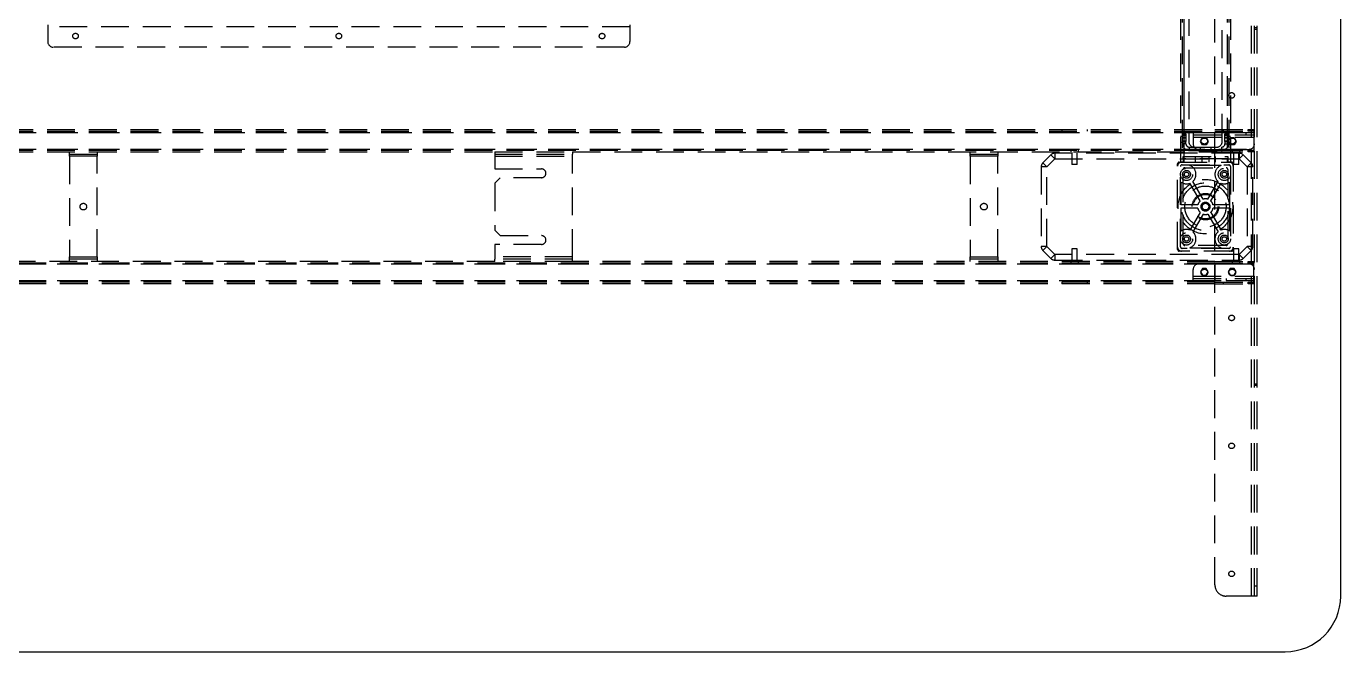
# Model space of a CAD drawing. Header units: millimetres. Extents: x -429 to 16771, y -1239 to 5751.
# Drawn here: x 6094 to 7275, y 15 to 578 of the extents above; entities that cross this region are included whole.
import ezdxf

# ---------------------------------------------------------------- set-up
doc = ezdxf.new("R2010")
doc.units = ezdxf.units.MM
doc.header["$LTSCALE"] = 100
doc.linetypes.add('HIDDEN', pattern=[0.375, 0.25, -0.125])

msp = doc.modelspace()

# ---------------------------------------------------------------- linework, layer by layer
at = {"color": 7, "linetype": 'HIDDEN', "lineweight": -3}
for p, q in [((7132.6, 1243.4), (7132.6, 455.4)), ((7134, 1243.4), (7134, 455.4)), ((7134, 1243.4), (7134, 455.4)), ((7134, 1243.4), (7134, 455.4)), ((7173, 1243.4), (7173, 455.4)), ((7173, 1243.4), (7173, 455.4)), ((7173, 1243.4), (7173, 455.4)), ((7174.4, 1243.4), (7174.4, 455.4)), ((7173, 832.72), (7173, 455.4)), ((7131, 815.4), (7131, 455.4)), ((7131, 815.4), (7131, 455.4)), ((7131, 815.4), (7131, 455.4)), ((7134, 815.4), (7134, 455.4)), ((7176, 815.4), (7176, 455.4)), ((7195, 65.4), (7195, 765.4)), ((7195, 65.4), (7195, 765.4)), ((7197.5, 65.4), (7197.5, 765.4)), ((7200, 65.4), (7200, 765.4)), ((7162, 75.4), (7162, 755.4)), ((7138.5, 593.9), (7138.5, 473.9)), ((7168.5, 473.9), (7168.5, 593.9)), ((6113.5, 578.7), (6113.5, 577.1)), ((6636.5, 578.7), (6636.5, 577.1)), ((6113.5, 577.1), (6113.5, 563.7)), ((6636.5, 577.1), (6113.5, 577.1)), ((6636.5, 577.1), (6113.5, 577.1)), ((6636.5, 577.1), (6636.5, 563.7)), ((7200, 575.98), (7197.5, 575.98)), ((7197.5, 574.83), (7200, 574.83)), ((6631.5, 558.7), (6118.5, 558.7)), ((5588, 484.65), (7162, 484.65)), ((7024.5, 484.65), (7024.5, 483.15)), ((7047.5, 483.15), (7047.5, 484.65)), ((7162, 484.65), (7192, 484.65)), ((7169.5, 484.65), (7169.5, 483.15)), ((7192, 483.15), (7192, 484.65)), ((7192, 484.65), (7197, 484.65)), ((7192.5, 483.15), (7192.5, 484.65)), ((7197, 484.65), (7197, 483.15)), ((5553, 482.15), (7197, 482.15)), ((5553, 482.15), (7197, 482.15)), ((5588, 483.15), (7162, 483.15)), ((5588, 482.15), (7162, 482.15)), ((5588, 482.15), (7162, 482.15)), ((7132.6, 478.4), (7131, 478.4)), ((7131, 473.4), (7132.6, 473.4)), ((7133, 480.9), (7136, 480.9)), ((7133, 479.44), (7133, 480.9)), ((7136, 479.44), (7133, 479.44)), ((7133, 477.37), (7133, 479.44)), ((7133, 479.44), (7136, 479.44)), ((7133, 477.37), (7136, 477.37)), ((7133, 473.83), (7133, 477.37)), ((7136, 477.37), (7133, 477.37)), ((7136, 477.15), (7133, 477.15)), ((7133, 474.65), (7136, 474.65)), ((7136, 473.83), (7133, 473.83)), ((7133, 471.9), (7133, 473.83)), ((7133, 473.83), (7136, 473.83)), ((7136, 480.9), (7136, 479.44)), ((7136, 479.44), (7136, 477.37)), ((7136, 477.37), (7136, 473.83)), ((7136, 471.9), (7136, 473.83)), ((7142.5, 481.9), (7197.5, 481.9)), ((7142.5, 481.9), (7142.5, 477.9)), ((7142.5, 479.9), (7197.5, 479.9)), ((7142.5, 477.9), (7197.5, 477.9)), ((7142.5, 477.9), (7142.5, 471.9)), ((7142.5, 477.9), (7197.5, 477.9)), ((7142.5, 477.9), (7197.5, 477.9)), ((7142.5, 477.9), (7197.5, 477.9)), ((7149.03, 473.9), (7150.77, 476.9)), ((7150.77, 470.9), (7149.03, 473.9)), ((7150.77, 476.9), (7154.23, 476.9)), ((7154.23, 476.9), (7155.96, 473.9)), ((7155.96, 473.9), (7154.23, 470.9)), ((7162, 483.15), (7192, 483.15)), ((7162, 467.15), (7162, 482.15)), ((7171, 480.9), (7174, 480.9)), ((7171, 479.44), (7171, 480.9)), ((7174, 479.44), (7171, 479.44)), ((7171, 477.37), (7171, 479.44)), ((7171, 479.44), (7174, 479.44)), ((7171, 473.83), (7171, 477.37)), ((7171, 477.37), (7174, 477.37)), ((7174, 477.37), (7171, 477.37)), ((7174, 477.15), (7171, 477.15)), ((7171, 474.65), (7174, 474.65)), ((7174, 473.83), (7171, 473.83)), ((7171, 473.83), (7171, 471.9)), ((7171, 473.83), (7174, 473.83)), ((7172, 481.9), (7172, 479.9)), ((7174, 480.9), (7174, 479.44)), ((7174, 479.44), (7174, 477.37)), ((7174, 477.37), (7174, 473.83)), ((7174, 473.83), (7174, 471.9)), ((7174.03, 473.9), (7175.77, 476.9)), ((7175.77, 470.9), (7174.03, 473.9)), ((7176, 478.4), (7174.4, 478.4)), ((7174.4, 473.4), (7176, 473.4)), ((7175.77, 476.9), (7179.23, 476.9)), ((7179.23, 476.9), (7180.96, 473.9)), ((7180.96, 473.9), (7179.23, 470.9)), ((7190, 479.9), (7190, 481.9)), ((7197, 483.15), (7192, 483.15)), ((7197, 483.15), (7197, 482.15)), ((7197, 482.15), (7197, 467.15)), ((5553, 467.15), (7197, 467.15)), ((5553, 467.15), (7197, 467.15)), ((5588, 467.15), (7162, 467.15)), ((5588, 467.15), (7162, 467.15)), ((5588, 466.15), (7162, 466.15)), ((5588, 464.65), (6515, 464.65)), ((6133, 460.65), (6133, 464.65)), ((6133, 462.65), (6158, 462.65)), ((6158, 460.65), (6133, 460.65)), ((6133, 460.65), (6133, 370.15)), ((6158, 460.65), (6133, 460.65)), ((6158, 464.65), (6158, 460.65)), ((6158, 370.15), (6158, 460.65)), ((6515, 464.65), (6515, 462.65)), ((6515, 464.65), (6585, 464.65)), ((6515, 462.65), (6585, 462.65)), ((6515, 462.65), (6515, 460.65)), ((6515, 460.65), (6585, 460.65)), ((6515, 460.65), (6585, 460.65)), ((6515, 460.65), (6515, 449.4)), ((6585, 464.65), (6585, 462.65)), ((6585, 464.65), (7162, 464.65)), ((6585, 460.65), (6585, 462.65)), ((6585, 370.15), (6585, 460.65)), ((6942, 460.65), (6942, 464.65)), ((6942, 462.65), (6967, 462.65)), ((6967, 460.65), (6942, 460.65)), ((6942, 460.65), (6942, 370.15)), ((6967, 460.65), (6942, 460.65)), ((6967, 464.65), (6967, 460.65)), ((6967, 370.15), (6967, 460.65)), ((7014.53, 461.94), (7007.46, 454.87)), ((7014.53, 461.94), (7018.07, 458.4)), ((7183.93, 463.4), (7018.07, 463.4)), ((7018.07, 463.4), (7018.07, 458.4)), ((7032.5, 466.15), (7032.5, 464.65)), ((7033.6, 463.4), (7033.6, 453.4)), ((7038.4, 453.4), (7038.4, 463.4)), ((7039.5, 464.65), (7039.5, 466.15)), ((7136, 471.9), (7133, 471.9)), ((7136, 471.9), (7133, 471.9)), ((7139, 468.9), (7139, 465.9)), ((7139, 468.9), (7168, 468.9)), ((7139, 468.9), (7139, 465.9)), ((7139, 465.9), (7168, 465.9)), ((7147.5, 466.9), (7192.5, 466.9)), ((7148.75, 468.9), (7148.75, 465.9)), ((7154.23, 470.9), (7150.77, 470.9)), ((7158.25, 468.9), (7158.25, 465.9)), ((7162, 466.15), (7192, 466.15)), ((7162, 464.65), (7192, 464.65)), ((7168, 468.9), (7168, 465.9)), ((7168, 468.9), (7168, 465.9)), ((7171, 471.9), (7174, 471.9)), ((7171, 471.9), (7174, 471.9)), ((7179.23, 470.9), (7175.77, 470.9)), ((7177.5, 466.15), (7177.5, 464.65)), ((7178.6, 463.4), (7178.6, 453.4)), ((7183.4, 453.4), (7183.4, 463.4)), ((7183.93, 463.4), (7183.93, 458.4)), ((7187.46, 461.94), (7183.93, 458.4)), ((7184.5, 464.65), (7184.5, 466.15)), ((7194.53, 454.87), (7187.46, 461.94)), ((7192, 464.65), (7192, 466.15)), ((7192, 466.15), (7197, 466.15)), ((7197, 464.65), (7192, 464.65)), ((7197, 467.15), (7197, 466.15)), ((7197, 466.15), (7197, 464.65)), ((6515, 449.4), (6557, 449.4)), ((7006, 451.33), (7006, 379.47)), ((7011, 451.33), (7006, 451.33)), ((7007.46, 454.87), (7011, 451.33)), ((7011, 451.33), (7018.07, 458.4)), ((7011, 379.47), (7011, 451.33)), ((7018.07, 458.4), (7183.93, 458.4)), ((7038.4, 453.4), (7033.6, 453.4)), ((7128.5, 376.9), (7128.5, 453.9)), ((7130, 455.4), (7177, 455.4)), ((7131, 379.4), (7131, 451.4)), ((7132.5, 452.9), (7174.5, 452.9)), ((7133.5, 460.4), (7173.5, 460.4)), ((7133.5, 458.4), (7133.5, 460.4)), ((7133.5, 458.4), (7133.5, 455.4)), ((7173.5, 458.4), (7133.5, 458.4)), ((7133.5, 381.9), (7133.5, 448.9)), ((7135, 450.4), (7172, 450.4)), ((7167.63, 452.4), (7139.37, 452.4)), ((7144.5, 455.4), (7144.5, 460.4)), ((7150.1, 460.4), (7150.1, 455.4)), ((7156.9, 455.4), (7156.9, 460.4)), ((7162.5, 455.4), (7162.5, 460.4)), ((7173.5, 460.4), (7173.5, 458.4)), ((7173.5, 458.4), (7173.5, 455.4)), ((7173.5, 448.9), (7173.5, 381.9)), ((7176, 451.4), (7176, 379.4)), ((7178.5, 453.9), (7178.5, 376.9)), ((7183.4, 453.4), (7178.6, 453.4)), ((7183.93, 458.4), (7191, 451.33)), ((7194.53, 454.87), (7191, 451.33)), ((7196, 451.33), (7191, 451.33)), ((7191, 451.33), (7191, 379.47)), ((7196, 379.47), (7196, 451.33)), ((6520, 441.4), (6515, 436.4)), ((6557, 441.4), (6520, 441.4)), ((7131.5, 437.53), (7131.5, 416.9)), ((7151.34, 422.06), (7142.02, 437.94)), ((7155.66, 422.06), (7164.97, 437.94)), ((7175.5, 416.9), (7175.5, 437.53)), ((6515, 436.4), (6515, 394.4)), ((7148.75, 420.54), (7139.44, 436.43)), ((7158.25, 420.54), (7167.56, 436.43)), ((7146.66, 416.9), (7131.5, 416.9)), ((7146.66, 413.9), (7131.5, 413.9)), ((7131.5, 413.9), (7131.5, 393.28)), ((7153.5, 418.4), (7153.5, 418.94)), ((7175.5, 416.9), (7160.34, 416.9)), ((7175.5, 413.9), (7160.34, 413.9)), ((7175.5, 393.28), (7175.5, 413.9)), ((7148.75, 410.26), (7139.44, 394.38)), ((7151.34, 408.75), (7142.02, 392.86)), ((7155.66, 408.75), (7164.97, 392.86)), ((7158.25, 410.26), (7167.56, 394.38)), ((6515, 394.4), (6520, 389.4)), ((6557, 381.4), (6515, 381.4)), ((6515, 381.4), (6515, 370.15)), ((6520, 389.4), (6557, 389.4)), ((7011, 379.47), (7006, 379.47)), ((7011, 379.47), (7007.46, 375.94)), ((7018.07, 372.4), (7011, 379.47)), ((7174.5, 377.9), (7132.5, 377.9)), ((7172, 380.4), (7135, 380.4)), ((7139.37, 378.4), (7167.63, 378.4)), ((7191, 379.47), (7183.93, 372.4)), ((7196, 379.47), (7191, 379.47)), ((7191, 379.47), (7194.53, 375.94)), ((6515, 366.15), (5588, 366.15)), ((6133, 370.15), (6158, 370.15)), ((6133, 366.15), (6133, 370.15)), ((6133, 370.15), (6158, 370.15)), ((6158, 368.15), (6133, 368.15)), ((6158, 370.15), (6158, 366.15)), ((6515, 370.15), (6515, 368.15)), ((6585, 370.15), (6515, 370.15)), ((6585, 370.15), (6515, 370.15)), ((6515, 366.15), (6515, 368.15)), ((6585, 368.15), (6515, 368.15)), ((6585, 366.15), (6515, 366.15)), ((6585, 368.15), (6585, 370.15)), ((6585, 366.15), (6585, 368.15)), ((7162, 366.15), (6585, 366.15)), ((6942, 370.15), (6967, 370.15)), ((6942, 366.15), (6942, 370.15)), ((6942, 370.15), (6967, 370.15)), ((6967, 368.15), (6942, 368.15)), ((6967, 370.15), (6967, 366.15)), ((7007.46, 375.94), (7014.53, 368.87)), ((7018.07, 372.4), (7014.53, 368.87)), ((7018.07, 372.4), (7018.07, 367.4)), ((7183.93, 372.4), (7018.07, 372.4)), ((7018.07, 367.4), (7183.93, 367.4)), ((7032.5, 366.15), (7032.5, 364.65)), ((7038.4, 377.4), (7033.6, 377.4)), ((7033.6, 377.4), (7033.6, 367.4)), ((7038.4, 367.4), (7038.4, 377.4)), ((7039.5, 364.65), (7039.5, 366.15)), ((7177, 375.4), (7130, 375.4)), ((7162, 366.15), (7192, 366.15)), ((7177.5, 366.15), (7177.5, 364.65)), ((7183.4, 377.4), (7178.6, 377.4)), ((7178.6, 377.4), (7178.6, 367.4)), ((7183.4, 367.4), (7183.4, 377.4)), ((7183.93, 372.4), (7187.46, 368.87)), ((7183.93, 372.4), (7183.93, 367.4)), ((7184.5, 364.65), (7184.5, 366.15)), ((7187.46, 368.87), (7194.53, 375.94)), ((7192, 364.65), (7192, 366.15)), ((7192, 366.15), (7197, 366.15)), ((7197, 366.15), (7197, 364.65)), ((7197, 363.65), (5553, 363.65)), ((7197, 363.65), (5553, 363.65)), ((7162, 364.65), (5588, 364.65)), ((7162, 363.65), (5588, 363.65)), ((7162, 363.65), (5588, 363.65)), ((7142.5, 352.9), (7142.5, 358.9)), ((7147.5, 363.9), (7192.5, 363.9)), ((7150.77, 359.9), (7149.03, 356.9)), ((7149.03, 356.9), (7150.77, 353.9)), ((7154.23, 359.9), (7150.77, 359.9)), ((7155.96, 356.9), (7154.23, 359.9)), ((7154.23, 353.9), (7155.96, 356.9)), ((7162, 364.65), (7192, 364.65)), ((7162, 363.65), (7162, 348.65)), ((7175.77, 359.9), (7174.03, 356.9)), ((7174.03, 356.9), (7175.77, 353.9)), ((7179.23, 359.9), (7175.77, 359.9)), ((7180.96, 356.9), (7179.23, 359.9)), ((7179.23, 353.9), (7180.96, 356.9)), ((7197, 364.65), (7192, 364.65)), ((7197, 363.65), (7197, 364.65)), ((7197, 348.65), (7197, 363.65)), ((7197, 348.65), (5553, 348.65)), ((7197, 348.65), (5553, 348.65)), ((7162, 348.65), (5588, 348.65)), ((7162, 348.65), (5588, 348.65)), ((7162, 347.65), (5588, 347.65)), ((7162, 346.15), (5588, 346.15)), ((7024.5, 347.65), (7024.5, 346.15)), ((7047.5, 346.15), (7047.5, 347.65)), ((7142.5, 352.9), (7197.5, 352.9)), ((7142.5, 348.9), (7142.5, 352.9)), ((7142.5, 352.9), (7197.5, 352.9)), ((7142.5, 352.9), (7197.5, 352.9)), ((7142.5, 352.9), (7197.5, 352.9)), ((7142.5, 350.9), (7197.5, 350.9)), ((7142.5, 348.9), (7197.5, 348.9)), ((7150.77, 353.9), (7154.23, 353.9)), ((7162, 347.65), (7192, 347.65)), ((7162, 346.15), (7192, 346.15)), ((7169.5, 347.65), (7169.5, 346.15)), ((7172, 350.9), (7172, 348.9)), ((7175.77, 353.9), (7179.23, 353.9)), ((7190, 348.9), (7190, 350.9)), ((7192, 346.15), (7192, 347.65)), ((7192, 347.65), (7197, 347.65)), ((7197, 346.15), (7192, 346.15)), ((7192.5, 346.15), (7192.5, 347.65)), ((7197, 347.65), (7197, 348.65)), ((7197, 347.65), (7197, 346.15)), ((7200, 255.98), (7197.5, 255.98)), ((7197.5, 254.83), (7200, 254.83)), ((7200, 74.25), (7197.5, 74.25)), ((7195, 65.4), (7172, 65.4)), ((7200, 65.4), (7195, 65.4))]:
    msp.add_line(p, q, dxfattribs=at)
at = {"color": 7, "linetype": 'Continuous', "lineweight": -3}
for p, q in [((7275, 65.4), (7275, 765.4)), ((5525, 15.4), (7225, 15.4))]:
    msp.add_line(p, q, dxfattribs=at)
at = {"color": 7, "linetype": 'HIDDEN', "lineweight": -3, "flags": 128}
msp.add_lwpolyline([(7153.5, 418.94), (7154.85, 418.67), (7156, 417.91), (7156.77, 416.76), (7157.04, 415.4), (7156.77, 414.05), (7156, 412.9), (7154.85, 412.13), (7153.5, 411.86), (7152.14, 412.13), (7150.99, 412.9), (7150.23, 414.05), (7149.96, 415.4), (7150.23, 416.76), (7150.99, 417.91), (7152.14, 418.67), (7153.5, 418.94), (7153.5, 418.94)], dxfattribs=at)
msp.add_lwpolyline([(7153.5, 418.94), (7154.85, 418.67), (7156, 417.91), (7156.77, 416.76), (7157.04, 415.4), (7156.77, 414.05), (7156, 412.9), (7154.85, 412.13), (7153.5, 411.86), (7152.14, 412.13), (7150.99, 412.9), (7150.23, 414.05), (7149.96, 415.4), (7150.23, 416.76), (7150.99, 417.91), (7152.14, 418.67), (7153.5, 418.94), (7153.5, 418.94)], dxfattribs=at)
at = {"color": 7, "linetype": 'HIDDEN', "lineweight": -3}
for centre, radius in [((6138.5, 568.7), 2.5), ((6375, 568.7), 2.5), ((6611.5, 568.7), 2.5), ((7177, 515.4), 2.5), ((7152.5, 474.65), 3), ((7177.5, 474.65), 3), ((7136.5, 444.4), 5.5), ((7170.5, 444.4), 5.5), ((7153.5, 415.4), 24.5), ((7153.5, 415.4), 21.5), ((7136.5, 444.4), 3.5), ((7136.5, 444.4), 2), ((7170.5, 444.4), 3.5), ((7170.5, 444.4), 2), ((7153.5, 415.4), 18.5), ((7153.5, 415.4), 11.9), ((7153.5, 415.4), 11), ((6145.5, 415.4), 3), ((6954.5, 415.4), 3), ((7153.5, 415.4), 4), ((7153.5, 415.4), 3), ((7136.5, 386.4), 5.5), ((7136.5, 386.4), 3.5), ((7170.5, 386.4), 5.5), ((7170.5, 386.4), 3.5), ((7136.5, 386.4), 2), ((7170.5, 386.4), 2), ((7152.5, 356.15), 3), ((7177.5, 356.15), 3), ((7177, 315.4), 2.5), ((7177, 200.4), 2.5), ((7177, 85.4), 2.5)]:
    msp.add_circle(centre, radius, dxfattribs=at)
for centre, radius, start, end in [((6118.5, 563.7), 5, 180, 270), ((6631.5, 563.7), 5, 270, 0), ((7143.5, 473.9), 5, 180, 270), ((7163.5, 473.9), 5, 270, 0), ((7018.07, 458.4), 5, 90, 135), ((7139, 471.9), 6, 180, 270), ((7139, 471.9), 3, 180, 270), ((7147.5, 471.9), 5, 180, 270), ((7168, 471.9), 3, 270, 0), ((7168, 471.9), 6, 270, 0), ((7183.93, 458.4), 5, 45, 90), ((7192.5, 471.9), 5, 270, 0), ((6557, 445.4), 4, 270, 90), ((7011, 451.33), 5, 135, 180), ((7130, 453.9), 1.5, 90, 180), ((7132, 451.9), 3.5, 90, 180), ((7132.5, 451.4), 1.5, 90, 180), ((7135, 448.9), 1.5, 90, 180), ((7136.5, 444.4), 8.5, 310.54337, 70.25008), ((7170.5, 444.4), 8.5, 109.74992, 229.45663), ((7172, 448.9), 1.5, 0, 90), ((7174.5, 451.4), 1.5, 0, 90), ((7175, 451.9), 3.5, 0, 90), ((7177, 453.9), 1.5, 0, 90), ((7191, 451.33), 5, 0, 45), ((7136.5, 444.4), 8.5, 233.96812, 290.21488), ((7170.5, 444.4), 8.5, 249.78512, 306.03188), ((7153.5, 415.4), 7, 132.75275, 167.62637), ((7153.5, 415.4), 7, 192.37363, 227.24725), ((7153.5, 415.4), 7, 71.9945, 108.0055), ((7153.5, 415.4), 7, 12.37363, 47.24725), ((7153.5, 415.4), 7, 312.75275, 347.62637), ((7153.5, 415.4), 7, 251.9945, 288.0055), ((7136.5, 386.4), 8.5, 69.78512, 126.03188), ((7136.5, 386.4), 8.5, 289.74992, 49.45663), ((7170.5, 386.4), 8.5, 130.54337, 250.25008), ((7170.5, 386.4), 8.5, 53.96812, 110.21488), ((6557, 385.4), 4, 270, 90), ((7011, 379.47), 5, 180, 225), ((7132, 378.9), 3.5, 180, 270), ((7132.5, 379.4), 1.5, 180, 270), ((7135, 381.9), 1.5, 180, 270), ((7172, 381.9), 1.5, 270, 0), ((7174.5, 379.4), 1.5, 270, 0), ((7175, 378.9), 3.5, 270, 0), ((7191, 379.47), 5, 315, 0), ((7018.07, 372.4), 5, 225, 270), ((7130, 376.9), 1.5, 180, 270), ((7177, 376.9), 1.5, 270, 0), ((7183.93, 372.4), 5, 270, 315), ((7147.5, 358.9), 5, 90, 180), ((7192.5, 358.9), 5, 0, 90), ((7172, 75.4), 10, 180, 270)]:
    msp.add_arc(centre, radius, start, end, dxfattribs=at)
at = {"color": 7, "linetype": 'Continuous', "lineweight": -3}
msp.add_arc((7225, 65.4), 50, 270, 0, dxfattribs=at)
at = {"color": 7, "linetype": 'HIDDEN', "lineweight": -3}
msp.add_open_spline([(7153.5, 418.84), (7153.13, 418.77), (7152.39, 418.64), (7151.44, 418), (7150.77, 417.11), (7150.48, 416.19), (7150.49, 415.62), (7150.5, 415.4)], degree=3, knots=[0, 0, 0, 0, 0.2206586, 0.4413257, 0.6618911, 0.8730032, 1, 1, 1, 1], dxfattribs=at)

doc.saveas('drawing.dxf')
